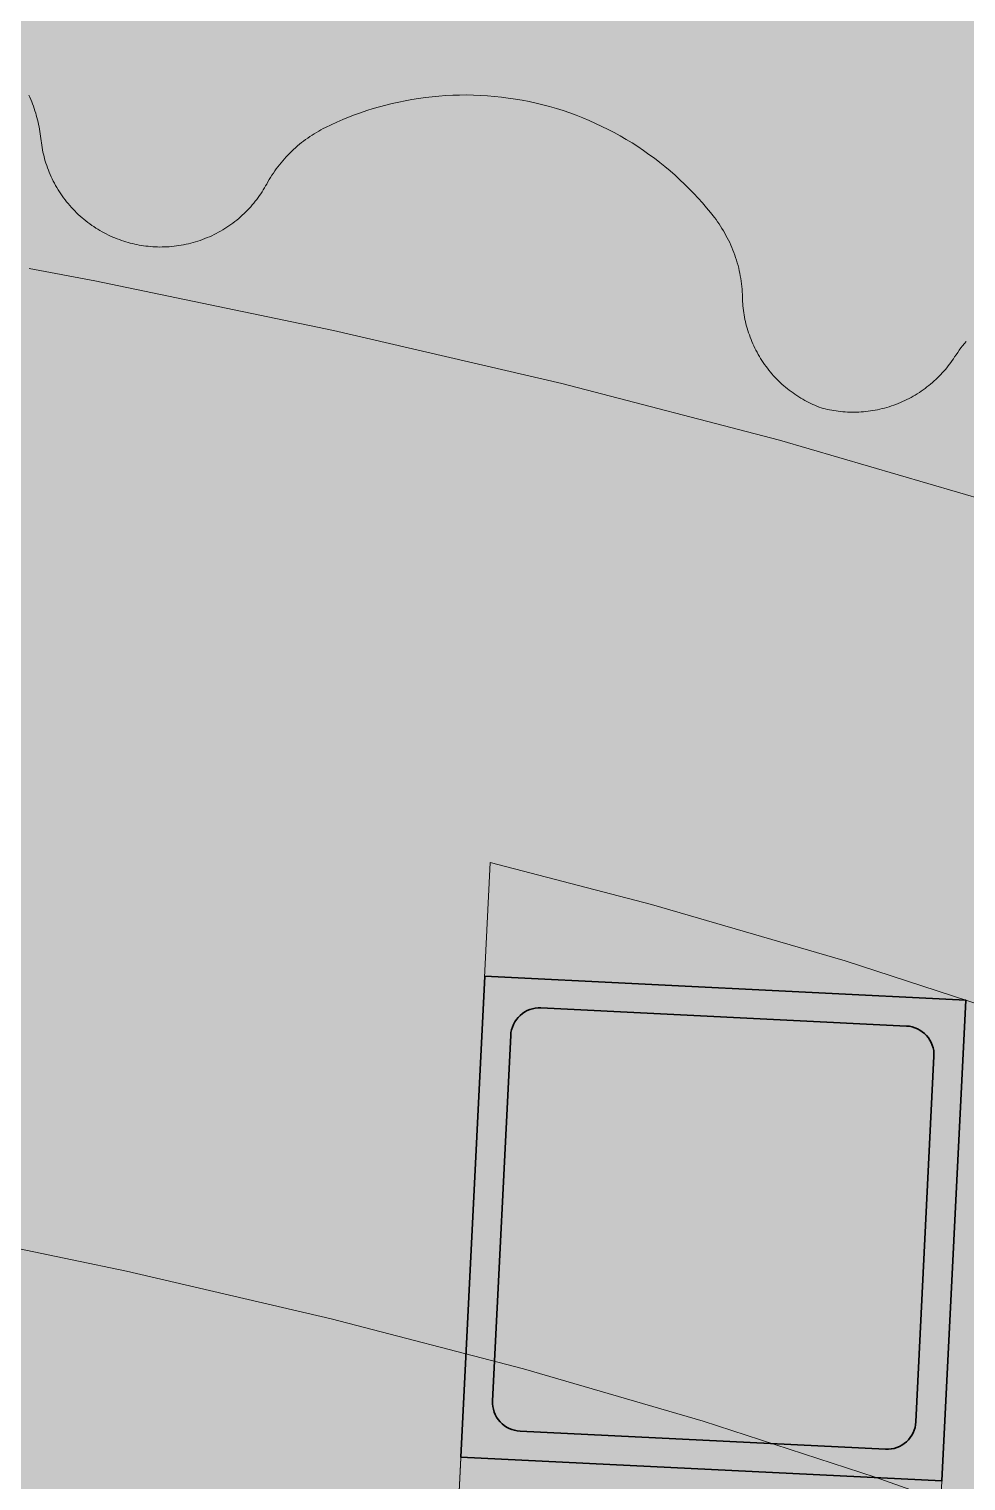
# Model space of a CAD drawing. Header units: millimetres. Extents: x 833941507 to 1669051331, y 817666127 to 1636299673.
# Drawn here: x 834574383.9 to 834574481.2, y 817985079 to 817985229.8 of the extents above; entities that cross this region are included whole.
import ezdxf

# ---------------------------------------------------------------- set-up
doc = ezdxf.new("R2010")
doc.units = ezdxf.units.MM
doc.header["$LTSCALE"] = 3
for name, color, linetype, lineweight in [('Hatch (CARR)', 252, 'Continuous', 35), ('Hatch (LTC&CB)', 252, 'Continuous', 35), ('UAJ-22INWA', 6, 'Continuous', 35), ('UAJ-22INWA-a', 1, 'Continuous', 13), ('UAJ-22INWA-h', 251, 'Continuous', 9), ('UAJ-23FLOR-h', 251, 'Continuous', 9), ('UAJ-42INFI', 1, 'Continuous', 18), ('UAJ-42INFI-h', 251, 'Continuous', 9)]:
    doc.layers.add(name, color=color, linetype=linetype, lineweight=lineweight)
doc.layers.add('UAJ-00XREF', color=7, linetype='Continuous')

# ---------------------------------------------------------------- blocks, each defined once
blk = doc.blocks.new('GBP-LTC-LB01')
at = {"layer": 'UAJ-23FLOR-h'}
h = blk.add_hatch(dxfattribs=at)
h.set_pattern_fill('EARTH,_O', color=256, scale=180, angle=45)
h.set_pattern_definition([(48.9989, (834576001.8, 818046085.3), (-112.727, 1612.5107), [1143, -1143]), (48.9989, (834575678.3, 818046366.6), (-112.727, 1612.5107), [1143, -1143]), (48.9989, (834575354.8, 818046647.8), (-112.727, 1612.5107), [1143, -1143]), (138.9989, (834575340.7, 818046849.3), (-1612.5107, -112.727), [1143, -1143]), (138.9989, (834575621.9, 818047172.8), (-1612.5107, -112.727), [1143, -1143]), (138.9989, (834575903.1, 818047496.3), (-1612.5107, -112.727), [1143, -1143])])
h.paths.add_polyline_path([(834572173.05, 818200349.17), (834310583.74, 818182062.08), (834331502.24, 817882831.69), (834364939.69, 817885169.23), (834473095.7, 818011283.6), (834480533.7, 818020120.4), (834485095.05, 818025709.55), (834491375.7, 818033619), (834497063.4, 818041013), (834493145.8, 818043678.7), (834512788.5, 818074029.25), (834518712.45, 818083675.25), (834526231.3, 818096325.1), (834534646.05, 818111073.05), (834545956, 818131981.3), (834557204.6, 818154198.8), (834564040, 818168496.8), (834570941.16, 818183576.43), (834578367.8, 818200696.3)])
h.paths.add_polyline_path([(834382131.31, 817956469.98), (834418268.73, 817958996.07), (834422062.41, 817963855.9), (834428403.04, 817964299.38), (834467239.2, 818010695.58), (834466445.21, 818021738.79), (834476097.72, 818035709.03), (834485267.1, 818048983.2), (834487014.89, 818051460.43), (834497268.33, 818067303.42), (834492893.38, 818129890.09), (834448056.59, 818126755.66), (834416896.58, 818105052.11), (834382061.37, 818080788.99), (834386167.45, 818022059.16), (834377588.38, 818021459.47)], flags=16)
edge = h.paths.add_edge_path(flags=16)
edge.add_line((834540292.29, 818142076.07), (834533466.32, 818141614.13))
edge.add_line((834533466.32, 818141614.13), (834523258.01, 818143862.71))
edge.add_line((834523258.01, 818143862.71), (834525896.87, 818155838.93))
edge.add_arc((834558382.43, 818267025.45), 115835.02, 237.2183981, 253.7131266, ccw=False)
edge.add_line((834495664.92, 818169638.25), (834498267.59, 818132356.98))
edge.add_line((834498267.59, 818132356.98), (834496346.42, 818130135.01))
edge.add_line((834496346.42, 818130135.01), (834492879.88, 818129892.67))
edge.add_line((834492879.88, 818129892.67), (834494229.58, 818110587.62))
edge.add_line((834494229.58, 818110587.62), (834496326.13, 818110708.38))
edge.add_line((834496326.13, 818110708.38), (834498420.21, 818080753.55))
edge.add_line((834498420.21, 818080753.55), (834498046.12, 818080727.4))
edge.add_line((834498046.12, 818080727.4), (834498254.52, 818077746.38))
edge.add_line((834498254.52, 818077746.38), (834503061.09, 818078082.4))
edge.add_line((834503061.09, 818078082.4), (834504979.52, 818081212.1))
edge.add_line((834504979.52, 818081212.1), (834509429.02, 818088470.93))
edge.add_line((834509429.02, 818088470.93), (834515217.16, 818097913.59))
edge.add_line((834515217.16, 818097913.59), (834526067.43, 818116415.54))
edge.add_line((834526067.43, 818116415.54), (834532489.2, 818127888.68))
edge.add_line((834532489.2, 818127888.68), (834534830.9, 818132146.3))
edge.add_line((834534830.9, 818132146.3), (834540292.29, 818142076.07))
h = blk.add_hatch(dxfattribs=at)
h.set_pattern_fill('EARTH,_O', color=256, scale=180, angle=45)
h.set_pattern_definition([(45.0000001, (-1082349.7, 54794.9), (-3e-06, 1616.4461018), [1143, -1143]), (45.0000001, (-1082652.8, 55098), (-3e-06, 1616.4461018), [1143, -1143]), (45.0000001, (-1082955.9, 55401.1), (-3e-06, 1616.4461018), [1143, -1143]), (135.0000001, (-1082955.9, 55603.1), (-1616.4461018, -3e-06), [1143, -1143]), (135.0000001, (-1082652.8, 55906.2), (-1616.4461018, -3e-06), [1143, -1143]), (135.0000001, (-1082349.7, 56209.3), (-1616.4461018, -3e-06), [1143, -1143])])
h.paths.add_polyline_path([(834669469.25, 818015499.17), (834651080.82, 818014213.79), (834651091.33, 818014066.03), (834669479.76, 818015351.52)], flags=16)
edge = h.paths.add_edge_path()
edge.add_arc((834611763.61, 818123015.07), 22001.28, 94.000719, 118.688683)
edge.add_line((834601201.89, 818142315.5), (834593918.34, 818141228.38))
edge.add_arc((834611768.4, 818123014.03), 25502.69, 93.997159, 134.421275, ccw=False)
edge.add_line((834609990.68, 818148454.69), (834618164.36, 818149025.84))
edge.add_line((834618164.36, 818149025.84), (834618408.29, 818145534.91))
edge.add_line((834618408.29, 818145534.91), (834616365.41, 818145392.16))
edge.add_line((834616365.41, 818145392.16), (834616609.39, 818141900.69))
edge.add_line((834616609.39, 818141900.69), (834611621.55, 818141552.15))
edge.add_line((834611621.55, 818141552.15), (834611377.61, 818145043.07))
edge.add_line((834611377.61, 818145043.07), (834610228.61, 818144962.74))
h.paths.add_polyline_path([(834673232.94, 818197365.88), (834607546.49, 818192773.89), (834599172.5, 818174435.3), (834588349.1, 818152374.5), (834578621.55, 818133890.65), (834568418.3, 818115665.3), (834556456.7, 818095618.3), (834546606.4, 818080041.6), (834532219.3, 818058623.75), (834523692.15, 818046595.75), (834515683.5, 818035708.5), (834508244.2, 818025929.9), (834500656.3, 818016266.1), (834489786.8, 818002934.1), (834483448.3, 817995421.3), (834478637.6, 817989841.7), (834458453.75, 817967379.3), (834441506.5, 817949096.36), (834383075.75, 817886437.08), (834482026.69, 817893354.51), (834551919.04, 817920008.6), (834634905.13, 817930637.13), (834634023, 817939309.35), (834633770.07, 817941795.89), (834633577.69, 817943687.02), (834508697.04, 817930983.61), (834507053.46, 817930191.44), (834506409.46, 817939426.96), (834507656.94, 817945566.73), (834503417.08, 818006767.03), (834503064.37, 818011762.67), (834514052.91, 818025791.94), (834520784.65, 818034889.35), (834526318.86, 818042436.94), (834532381.69, 818050705.63), (834536345.72, 818056472.68), (834542258.41, 818065225.62), (834550405.86, 818077286.91), (834561579, 818095001.96), (834574522.66, 818117080.03), (834587768.88, 818140310.21), (834609774.13, 818143594.98), (834610001.97, 818140335.89), (834634252.54, 818142031.47), (834636806.9, 818105492.47), (834642791.48, 818105913.75), (834646278.56, 818056032.58), (834640293.17, 818055614.16), (834643382.34, 818011424.91), (834641138.41, 818011267.96), (834645775.78, 817944927.87), (834639048.36, 817944243.52), (834640362.12, 817931328.11), (834651070.39, 817932706.91), (834650587.67, 817936476.13), (834685105.74, 817940896.86), (834685588.46, 817937127.64), (834691373.79, 817937868.57)])
blk = doc.blocks.new('*U1272')
at = {"layer": 'UAJ-22INWA-h'}
h = blk.add_hatch(color=256, dxfattribs=at)
h.dxf.hatch_style = 1
h.paths.add_polyline_path([(0, -10), (50, -10), (50, 40), (0, 40)])
edge = h.paths.add_edge_path(flags=16)
edge.add_line((6, -7), (44, -7))
edge.add_arc((44, -4), 3, 270, 360)
edge.add_line((47, -4), (47, 34))
edge.add_arc((44, 34), 3, 360, 450)
edge.add_line((44, 37), (6, 37))
edge.add_arc((6, 34), 3, 90, 180)
edge.add_line((3, 34), (3, -4))
edge.add_arc((6, -4), 3, 180, 270)
at = {"layer": 'UAJ-22INWA'}
blk.add_lwpolyline([(0, -10), (50, -10), (50, 40), (0, 40)], close=True, dxfattribs=at)
blk.add_lwpolyline([(6, -7), (44, -7, 0.414214), (47, -4), (47, 34, 0.414214), (44, 37), (6, 37, 0.414214), (3, 34), (3, -4, 0.414214)], format="xyb", close=True, dxfattribs=at)
blk = doc.blocks.new('inf_010')
at = {"layer": 'UAJ-42INFI'}
for p, q in [((889586731.78, 757792632.21, 0), (889586731.69, 757792632.44, 0)), ((889586731.86, 757792631.98, 0), (889586731.78, 757792632.21, 0)), ((889586731.94, 757792631.74, 0), (889586731.86, 757792631.98, 0)), ((889586732.02, 757792631.5, 0), (889586731.94, 757792631.74, 0)), ((889586732.09, 757792631.26, 0), (889586732.02, 757792631.5, 0)), ((889586732.15, 757792631.02, 0), (889586732.09, 757792631.26, 0)), ((889586732.21, 757792630.78, 0), (889586732.15, 757792631.02, 0)), ((889586732.27, 757792630.54, 0), (889586732.21, 757792630.78, 0)), ((889586732.32, 757792630.3, 0), (889586732.27, 757792630.54, 0)), ((889586732.37, 757792630.06, 0), (889586732.32, 757792630.3, 0)), ((889586732.42, 757792629.81, 0), (889586732.37, 757792630.06, 0)), ((889586732.46, 757792629.57, 0), (889586732.42, 757792629.81, 0)), ((889586732.49, 757792629.33, 0), (889586732.46, 757792629.57, 0)), ((889586732.52, 757792629.08, 0), (889586732.49, 757792629.33, 0)), ((889586770.64, 757792629.14, 0), (889586769.95, 757792629.05, 0)), ((889586771.34, 757792629.22, 0), (889586770.64, 757792629.14, 0)), ((889586772.04, 757792629.28, 0), (889586771.34, 757792629.22, 0)), ((889586772.74, 757792629.33, 0), (889586772.04, 757792629.28, 0)), ((889586773.45, 757792629.36, 0), (889586772.74, 757792629.33, 0)), ((889586774.16, 757792629.38, 0), (889586773.45, 757792629.36, 0)), ((889586774.88, 757792629.38, 0), (889586774.16, 757792629.38, 0)), ((889586775.59, 757792629.36, 0), (889586774.88, 757792629.38, 0)), ((889586776.31, 757792629.33, 0), (889586775.59, 757792629.36, 0)), ((889586777.03, 757792629.29, 0), (889586776.31, 757792629.33, 0)), ((889586777.75, 757792629.22, 0), (889586777.03, 757792629.29, 0)), ((889586778.47, 757792629.15, 0), (889586777.75, 757792629.22, 0)), ((889586779.19, 757792629.05, 0), (889586778.47, 757792629.15, 0)), ((889586732.55, 757792628.84, 0), (889586732.52, 757792629.08, 0)), ((889586732.57, 757792628.59, 0), (889586732.55, 757792628.84, 0)), ((889586732.59, 757792628.35, 0), (889586732.57, 757792628.59, 0)), ((889586732.61, 757792627.86, 0), (889586732.59, 757792628.35, 0)), ((889586732.62, 757792627.63, 0), (889586732.61, 757792627.86, 0)), ((889586732.64, 757792627.4, 0), (889586732.62, 757792627.63, 0)), ((889586764.02, 757792627.63, 0), (889586763.39, 757792627.41, 0)), ((889586764.65, 757792627.84, 0), (889586764.02, 757792627.63, 0)), ((889586765.28, 757792628.03, 0), (889586764.65, 757792627.84, 0)), ((889586765.93, 757792628.22, 0), (889586765.28, 757792628.03, 0)), ((889586766.58, 757792628.39, 0), (889586765.93, 757792628.22, 0)), ((889586767.24, 757792628.55, 0), (889586766.58, 757792628.39, 0)), ((889586767.91, 757792628.69, 0), (889586767.24, 757792628.55, 0)), ((889586768.58, 757792628.83, 0), (889586767.91, 757792628.69, 0)), ((889586769.26, 757792628.95, 0), (889586768.58, 757792628.83, 0)), ((889586769.95, 757792629.05, 0), (889586769.26, 757792628.95, 0)), ((889586779.9, 757792628.94, 0), (889586779.19, 757792629.05, 0)), ((889586780.62, 757792628.82, 0), (889586779.9, 757792628.94, 0)), ((889586781.33, 757792628.67, 0), (889586780.62, 757792628.82, 0)), ((889586782.05, 757792628.51, 0), (889586781.33, 757792628.67, 0)), ((889586782.75, 757792628.34, 0), (889586782.05, 757792628.51, 0)), ((889586783.46, 757792628.15, 0), (889586782.75, 757792628.34, 0)), ((889586784.16, 757792627.94, 0), (889586783.46, 757792628.15, 0)), ((889586784.85, 757792627.72, 0), (889586784.16, 757792627.94, 0)), ((889586785.54, 757792627.49, 0), (889586784.85, 757792627.72, 0)), ((889586732.66, 757792627.16, 0), (889586732.64, 757792627.4, 0)), ((889586732.68, 757792626.92, 0), (889586732.66, 757792627.16, 0)), ((889586732.71, 757792626.69, 0), (889586732.68, 757792626.92, 0)), ((889586732.74, 757792626.45, 0), (889586732.71, 757792626.69, 0)), ((889586732.77, 757792626.21, 0), (889586732.74, 757792626.45, 0)), ((889586732.82, 757792625.97, 0), (889586732.77, 757792626.21, 0)), ((889586760.5, 757792626.12, 0), (889586760.27, 757792625.98, 0)), ((889586760.74, 757792626.25, 0), (889586760.5, 757792626.12, 0)), ((889586760.97, 757792626.38, 0), (889586760.74, 757792626.25, 0)), ((889586761.21, 757792626.5, 0), (889586760.97, 757792626.38, 0)), ((889586761.45, 757792626.62, 0), (889586761.21, 757792626.5, 0)), ((889586761.69, 757792626.73, 0), (889586761.45, 757792626.62, 0)), ((889586761.93, 757792626.84, 0), (889586761.69, 757792626.73, 0)), ((889586762.18, 757792626.94, 0), (889586761.93, 757792626.84, 0)), ((889586762.78, 757792627.18, 0), (889586762.18, 757792626.94, 0)), ((889586763.39, 757792627.41, 0), (889586762.78, 757792627.18, 0)), ((889586786.23, 757792627.23, 0), (889586785.54, 757792627.49, 0)), ((889586786.91, 757792626.97, 0), (889586786.23, 757792627.23, 0)), ((889586787.58, 757792626.68, 0), (889586786.91, 757792626.97, 0)), ((889586788.24, 757792626.39, 0), (889586787.58, 757792626.68, 0)), ((889586788.9, 757792626.08, 0), (889586788.24, 757792626.39, 0)), ((889586732.86, 757792625.73, 0), (889586732.82, 757792625.97, 0)), ((889586732.91, 757792625.5, 0), (889586732.86, 757792625.73, 0)), ((889586732.97, 757792625.26, 0), (889586732.91, 757792625.5, 0)), ((889586733.03, 757792625.02, 0), (889586732.97, 757792625.26, 0)), ((889586733.1, 757792624.78, 0), (889586733.03, 757792625.02, 0)), ((889586733.17, 757792624.54, 0), (889586733.1, 757792624.78, 0)), ((889586758.51, 757792624.73, 0), (889586758.3, 757792624.55, 0)), ((889586758.72, 757792624.9, 0), (889586758.51, 757792624.73, 0)), ((889586758.93, 757792625.07, 0), (889586758.72, 757792624.9, 0)), ((889586759.15, 757792625.23, 0), (889586758.93, 757792625.07, 0)), ((889586759.37, 757792625.39, 0), (889586759.15, 757792625.23, 0)), ((889586759.59, 757792625.55, 0), (889586759.37, 757792625.39, 0)), ((889586759.81, 757792625.7, 0), (889586759.59, 757792625.55, 0)), ((889586760.04, 757792625.84, 0), (889586759.81, 757792625.7, 0)), ((889586760.27, 757792625.98, 0), (889586760.04, 757792625.84, 0)), ((889586789.55, 757792625.75, 0), (889586788.9, 757792626.08, 0)), ((889586790.19, 757792625.41, 0), (889586789.55, 757792625.75, 0)), ((889586790.82, 757792625.06, 0), (889586790.19, 757792625.41, 0)), ((889586791.44, 757792624.7, 0), (889586790.82, 757792625.06, 0)), ((889586792.05, 757792624.32, 0), (889586791.44, 757792624.7, 0)), ((889586733.24, 757792624.3, 0), (889586733.17, 757792624.54, 0)), ((889586733.33, 757792624.07, 0), (889586733.24, 757792624.3, 0)), ((889586733.41, 757792623.83, 0), (889586733.33, 757792624.07, 0)), ((889586733.5, 757792623.6, 0), (889586733.41, 757792623.83, 0)), ((889586733.6, 757792623.36, 0), (889586733.5, 757792623.6, 0)), ((889586733.7, 757792623.13, 0), (889586733.6, 757792623.36, 0)), ((889586733.81, 757792622.9, 0), (889586733.7, 757792623.13, 0)), ((889586756.96, 757792623.22, 0), (889586756.79, 757792623.02, 0)), ((889586757.14, 757792623.42, 0), (889586756.96, 757792623.22, 0)), ((889586757.33, 757792623.62, 0), (889586757.14, 757792623.42, 0)), ((889586757.51, 757792623.81, 0), (889586757.33, 757792623.62, 0)), ((889586757.7, 757792624, 0), (889586757.51, 757792623.81, 0)), ((889586757.9, 757792624.19, 0), (889586757.7, 757792624, 0)), ((889586758.1, 757792624.37, 0), (889586757.9, 757792624.19, 0)), ((889586758.3, 757792624.55, 0), (889586758.1, 757792624.37, 0)), ((889586792.65, 757792623.93, 0), (889586792.05, 757792624.32, 0)), ((889586793.24, 757792623.53, 0), (889586792.65, 757792623.93, 0)), ((889586793.82, 757792623.12, 0), (889586793.24, 757792623.53, 0)), ((889586794.39, 757792622.7, 0), (889586793.82, 757792623.12, 0)), ((889586733.92, 757792622.67, 0), (889586733.81, 757792622.9, 0)), ((889586734.03, 757792622.44, 0), (889586733.92, 757792622.67, 0)), ((889586734.15, 757792622.22, 0), (889586734.03, 757792622.44, 0)), ((889586734.28, 757792622, 0), (889586734.15, 757792622.22, 0)), ((889586734.41, 757792621.78, 0), (889586734.28, 757792622, 0)), ((889586734.54, 757792621.56, 0), (889586734.41, 757792621.78, 0)), ((889586755.82, 757792621.73, 0), (889586755.68, 757792621.51, 0)), ((889586755.97, 757792621.95, 0), (889586755.82, 757792621.73, 0)), ((889586756.13, 757792622.17, 0), (889586755.97, 757792621.95, 0)), ((889586756.28, 757792622.39, 0), (889586756.13, 757792622.17, 0)), ((889586756.45, 757792622.6, 0), (889586756.28, 757792622.39, 0)), ((889586756.61, 757792622.81, 0), (889586756.45, 757792622.6, 0)), ((889586756.79, 757792623.02, 0), (889586756.61, 757792622.81, 0)), ((889586794.95, 757792622.26, 0), (889586794.39, 757792622.7, 0)), ((889586795.49, 757792621.82, 0), (889586794.95, 757792622.26, 0)), ((889586796.03, 757792621.37, 0), (889586795.49, 757792621.82, 0)), ((889586734.68, 757792621.34, 0), (889586734.54, 757792621.56, 0)), ((889586734.83, 757792621.13, 0), (889586734.68, 757792621.34, 0)), ((889586734.98, 757792620.92, 0), (889586734.83, 757792621.13, 0)), ((889586735.13, 757792620.71, 0), (889586734.98, 757792620.92, 0)), ((889586735.29, 757792620.51, 0), (889586735.13, 757792620.71, 0)), ((889586735.45, 757792620.31, 0), (889586735.29, 757792620.51, 0)), ((889586735.61, 757792620.11, 0), (889586735.45, 757792620.31, 0)), ((889586735.78, 757792619.92, 0), (889586735.61, 757792620.11, 0)), ((889586754.7, 757792620.18, 0), (889586754.54, 757792619.99, 0)), ((889586754.85, 757792620.36, 0), (889586754.7, 757792620.18, 0)), ((889586755, 757792620.55, 0), (889586754.85, 757792620.36, 0)), ((889586755.14, 757792620.74, 0), (889586755, 757792620.55, 0)), ((889586755.28, 757792620.93, 0), (889586755.14, 757792620.74, 0)), ((889586755.42, 757792621.12, 0), (889586755.28, 757792620.93, 0)), ((889586755.55, 757792621.32, 0), (889586755.42, 757792621.12, 0)), ((889586755.68, 757792621.51, 0), (889586755.55, 757792621.32, 0)), ((889586796.55, 757792620.9, 0), (889586796.03, 757792621.37, 0)), ((889586797.06, 757792620.43, 0), (889586796.55, 757792620.9, 0)), ((889586797.55, 757792619.95, 0), (889586797.06, 757792620.43, 0)), ((889586735.95, 757792619.73, 0), (889586735.78, 757792619.92, 0)), ((889586736.13, 757792619.54, 0), (889586735.95, 757792619.73, 0)), ((889586736.31, 757792619.36, 0), (889586736.13, 757792619.54, 0)), ((889586736.5, 757792619.18, 0), (889586736.31, 757792619.36, 0)), ((889586736.68, 757792619, 0), (889586736.5, 757792619.18, 0)), ((889586736.87, 757792618.83, 0), (889586736.68, 757792619, 0)), ((889586737.07, 757792618.67, 0), (889586736.87, 757792618.83, 0)), ((889586737.26, 757792618.5, 0), (889586737.07, 757792618.67, 0)), ((889586753.13, 757792618.62, 0), (889586752.93, 757792618.46, 0)), ((889586753.32, 757792618.78, 0), (889586753.13, 757792618.62, 0)), ((889586753.5, 757792618.94, 0), (889586753.32, 757792618.78, 0)), ((889586753.69, 757792619.11, 0), (889586753.5, 757792618.94, 0)), ((889586753.87, 757792619.28, 0), (889586753.69, 757792619.11, 0)), ((889586754.04, 757792619.46, 0), (889586753.87, 757792619.28, 0)), ((889586754.21, 757792619.63, 0), (889586754.04, 757792619.46, 0)), ((889586754.38, 757792619.81, 0), (889586754.21, 757792619.63, 0)), ((889586754.54, 757792619.99, 0), (889586754.38, 757792619.81, 0)), ((889586798.04, 757792619.46, 0), (889586797.55, 757792619.95, 0)), ((889586798.51, 757792618.97, 0), (889586798.04, 757792619.46, 0)), ((889586798.97, 757792618.47, 0), (889586798.51, 757792618.97, 0)), ((889586737.46, 757792618.35, 0), (889586737.26, 757792618.5, 0)), ((889586737.66, 757792618.19, 0), (889586737.46, 757792618.35, 0)), ((889586737.87, 757792618.05, 0), (889586737.66, 757792618.19, 0)), ((889586738.07, 757792617.9, 0), (889586737.87, 757792618.05, 0)), ((889586738.28, 757792617.76, 0), (889586738.07, 757792617.9, 0)), ((889586738.49, 757792617.63, 0), (889586738.28, 757792617.76, 0)), ((889586738.71, 757792617.5, 0), (889586738.49, 757792617.63, 0)), ((889586738.92, 757792617.37, 0), (889586738.71, 757792617.5, 0)), ((889586739.14, 757792617.25, 0), (889586738.92, 757792617.37, 0)), ((889586739.36, 757792617.14, 0), (889586739.14, 757792617.25, 0)), ((889586739.57, 757792617.03, 0), (889586739.36, 757792617.14, 0)), ((889586750.79, 757792617.08, 0), (889586750.56, 757792616.97, 0)), ((889586751.02, 757792617.2, 0), (889586750.79, 757792617.08, 0)), ((889586751.25, 757792617.33, 0), (889586751.02, 757792617.2, 0)), ((889586751.47, 757792617.45, 0), (889586751.25, 757792617.33, 0)), ((889586751.69, 757792617.58, 0), (889586751.47, 757792617.45, 0)), ((889586751.9, 757792617.72, 0), (889586751.69, 757792617.58, 0)), ((889586752.12, 757792617.86, 0), (889586751.9, 757792617.72, 0)), ((889586752.32, 757792618, 0), (889586752.12, 757792617.86, 0)), ((889586752.53, 757792618.15, 0), (889586752.32, 757792618, 0)), ((889586752.73, 757792618.3, 0), (889586752.53, 757792618.15, 0)), ((889586752.93, 757792618.46, 0), (889586752.73, 757792618.3, 0)), ((889586799.41, 757792617.96, 0), (889586798.97, 757792618.47, 0)), ((889586799.84, 757792617.45, 0), (889586799.41, 757792617.96, 0)), ((889586800.26, 757792616.93, 0), (889586799.84, 757792617.45, 0)), ((889586739.79, 757792616.92, 0), (889586739.57, 757792617.03, 0)), ((889586740.02, 757792616.82, 0), (889586739.79, 757792616.92, 0)), ((889586740.24, 757792616.72, 0), (889586740.02, 757792616.82, 0)), ((889586740.46, 757792616.63, 0), (889586740.24, 757792616.72, 0)), ((889586740.68, 757792616.54, 0), (889586740.46, 757792616.63, 0)), ((889586740.91, 757792616.46, 0), (889586740.68, 757792616.54, 0)), ((889586741.13, 757792616.38, 0), (889586740.91, 757792616.46, 0)), ((889586741.36, 757792616.31, 0), (889586741.13, 757792616.38, 0)), ((889586741.58, 757792616.24, 0), (889586741.36, 757792616.31, 0)), ((889586741.8, 757792616.18, 0), (889586741.58, 757792616.24, 0)), ((889586742.03, 757792616.12, 0), (889586741.8, 757792616.18, 0)), ((889586742.26, 757792616.06, 0), (889586742.03, 757792616.12, 0)), ((889586742.49, 757792616.01, 0), (889586742.26, 757792616.06, 0)), ((889586742.72, 757792615.96, 0), (889586742.49, 757792616.01, 0)), ((889586742.95, 757792615.92, 0), (889586742.72, 757792615.96, 0)), ((889586743.19, 757792615.88, 0), (889586742.95, 757792615.92, 0)), ((889586743.43, 757792615.84, 0), (889586743.19, 757792615.88, 0)), ((889586743.67, 757792615.81, 0), (889586743.43, 757792615.84, 0)), ((889586743.91, 757792615.79, 0), (889586743.67, 757792615.81, 0)), ((889586744.15, 757792615.76, 0), (889586743.91, 757792615.79, 0)), ((889586744.4, 757792615.75, 0), (889586744.15, 757792615.76, 0)), ((889586744.64, 757792615.74, 0), (889586744.4, 757792615.75, 0)), ((889586744.89, 757792615.73, 0), (889586744.64, 757792615.74, 0)), ((889586745.14, 757792615.73, 0), (889586744.89, 757792615.73, 0)), ((889586745.39, 757792615.73, 0), (889586745.14, 757792615.73, 0)), ((889586745.64, 757792615.74, 0), (889586745.39, 757792615.73, 0)), ((889586745.89, 757792615.75, 0), (889586745.64, 757792615.74, 0)), ((889586746.14, 757792615.77, 0), (889586745.89, 757792615.75, 0)), ((889586746.39, 757792615.79, 0), (889586746.14, 757792615.77, 0)), ((889586746.64, 757792615.82, 0), (889586746.39, 757792615.79, 0)), ((889586746.9, 757792615.85, 0), (889586746.64, 757792615.82, 0)), ((889586747.15, 757792615.89, 0), (889586746.9, 757792615.85, 0)), ((889586747.4, 757792615.94, 0), (889586747.15, 757792615.89, 0)), ((889586747.65, 757792615.98, 0), (889586747.4, 757792615.94, 0)), ((889586747.9, 757792616.04, 0), (889586747.65, 757792615.98, 0)), ((889586748.15, 757792616.1, 0), (889586747.9, 757792616.04, 0)), ((889586748.4, 757792616.16, 0), (889586748.15, 757792616.1, 0)), ((889586748.64, 757792616.23, 0), (889586748.4, 757792616.16, 0)), ((889586748.89, 757792616.31, 0), (889586748.64, 757792616.23, 0)), ((889586749.14, 757792616.39, 0), (889586748.89, 757792616.31, 0)), ((889586749.38, 757792616.47, 0), (889586749.14, 757792616.39, 0)), ((889586749.62, 757792616.56, 0), (889586749.38, 757792616.47, 0)), ((889586749.86, 757792616.66, 0), (889586749.62, 757792616.56, 0)), ((889586750.1, 757792616.76, 0), (889586749.86, 757792616.66, 0)), ((889586750.33, 757792616.86, 0), (889586750.1, 757792616.76, 0)), ((889586750.56, 757792616.97, 0), (889586750.33, 757792616.86, 0)), ((889586800.67, 757792616.4, 0), (889586800.26, 757792616.93, 0)), ((889586801.06, 757792615.87, 0), (889586800.67, 757792616.4, 0)), ((889586801.44, 757792615.34, 0), (889586801.06, 757792615.87, 0)), ((889586801.81, 757792614.8, 0), (889586801.44, 757792615.34, 0)), ((889586801.96, 757792614.57, 0), (889586801.81, 757792614.8, 0)), ((889586802.1, 757792614.34, 0), (889586801.96, 757792614.57, 0)), ((889586802.24, 757792614.1, 0), (889586802.1, 757792614.34, 0)), ((889586802.38, 757792613.86, 0), (889586802.24, 757792614.1, 0)), ((889586802.51, 757792613.62, 0), (889586802.38, 757792613.86, 0)), ((889586802.64, 757792613.37, 0), (889586802.51, 757792613.62, 0)), ((889586802.76, 757792613.12, 0), (889586802.64, 757792613.37, 0)), ((889586802.88, 757792612.87, 0), (889586802.76, 757792613.12, 0)), ((889586803, 757792612.61, 0), (889586802.88, 757792612.87, 0)), ((889586803.11, 757792612.35, 0), (889586803, 757792612.61, 0)), ((889586803.21, 757792612.09, 0), (889586803.11, 757792612.35, 0)), ((889586803.31, 757792611.83, 0), (889586803.21, 757792612.09, 0)), ((889586803.4, 757792611.57, 0), (889586803.31, 757792611.83, 0)), ((889586803.49, 757792611.3, 0), (889586803.4, 757792611.57, 0)), ((889586803.57, 757792611.03, 0), (889586803.49, 757792611.3, 0)), ((889586803.65, 757792610.76, 0), (889586803.57, 757792611.03, 0)), ((889586803.72, 757792610.49, 0), (889586803.65, 757792610.76, 0)), ((889586803.79, 757792610.22, 0), (889586803.72, 757792610.49, 0)), ((889586803.85, 757792609.94, 0), (889586803.79, 757792610.22, 0)), ((889586803.91, 757792609.67, 0), (889586803.85, 757792609.94, 0)), ((889586803.96, 757792609.39, 0), (889586803.91, 757792609.67, 0)), ((889586804, 757792609.11, 0), (889586803.96, 757792609.39, 0)), ((889586804.04, 757792608.84, 0), (889586804, 757792609.11, 0)), ((889586804.07, 757792608.56, 0), (889586804.04, 757792608.84, 0)), ((889586804.1, 757792608.28, 0), (889586804.07, 757792608.56, 0)), ((889586804.12, 757792608, 0), (889586804.1, 757792608.28, 0)), ((889586804.14, 757792607.73, 0), (889586804.12, 757792608, 0)), ((889586804.15, 757792607.45, 0), (889586804.14, 757792607.73, 0)), ((889586804.14, 757792606.35, 0), (889586804.15, 757792606.62, 0)), ((889586804.15, 757792607.17, 0), (889586804.15, 757792607.45, 0)), ((889586804.15, 757792606.9, 0), (889586804.15, 757792607.17, 0)), ((889586804.15, 757792606.62, 0), (889586804.15, 757792606.9, 0)), ((889586804.12, 757792605.89, 0), (889586804.13, 757792606.12, 0)), ((889586804.12, 757792605.66, 0), (889586804.12, 757792605.89, 0)), ((889586804.13, 757792605.43, 0), (889586804.12, 757792605.66, 0)), ((889586804.13, 757792606.12, 0), (889586804.14, 757792606.35, 0)), ((889586804.13, 757792605.2, 0), (889586804.13, 757792605.43, 0)), ((889586804.15, 757792604.97, 0), (889586804.13, 757792605.2, 0)), ((889586804.16, 757792604.73, 0), (889586804.15, 757792604.97, 0)), ((889586804.18, 757792604.5, 0), (889586804.16, 757792604.73, 0)), ((889586804.21, 757792604.27, 0), (889586804.18, 757792604.5, 0)), ((889586804.24, 757792604.03, 0), (889586804.21, 757792604.27, 0)), ((889586804.27, 757792603.8, 0), (889586804.24, 757792604.03, 0)), ((889586804.31, 757792603.56, 0), (889586804.27, 757792603.8, 0)), ((889586804.35, 757792603.32, 0), (889586804.31, 757792603.56, 0)), ((889586804.4, 757792603.09, 0), (889586804.35, 757792603.32, 0)), ((889586804.46, 757792602.85, 0), (889586804.4, 757792603.09, 0)), ((889586804.51, 757792602.62, 0), (889586804.46, 757792602.85, 0)), ((889586804.58, 757792602.38, 0), (889586804.51, 757792602.62, 0)), ((889586804.64, 757792602.15, 0), (889586804.58, 757792602.38, 0)), ((889586804.72, 757792601.91, 0), (889586804.64, 757792602.15, 0)), ((889586804.79, 757792601.68, 0), (889586804.72, 757792601.91, 0)), ((889586804.87, 757792601.45, 0), (889586804.79, 757792601.68, 0)), ((889586804.96, 757792601.22, 0), (889586804.87, 757792601.45, 0)), ((889586805.05, 757792600.99, 0), (889586804.96, 757792601.22, 0)), ((889586805.15, 757792600.76, 0), (889586805.05, 757792600.99, 0)), ((889586805.25, 757792600.54, 0), (889586805.15, 757792600.76, 0)), ((889586805.35, 757792600.31, 0), (889586805.25, 757792600.54, 0)), ((889586805.46, 757792600.09, 0), (889586805.35, 757792600.31, 0)), ((889586805.58, 757792599.87, 0), (889586805.46, 757792600.09, 0)), ((889586805.69, 757792599.65, 0), (889586805.58, 757792599.87, 0)), ((889586805.82, 757792599.43, 0), (889586805.69, 757792599.65, 0)), ((889586805.94, 757792599.22, 0), (889586805.82, 757792599.43, 0)), ((889586806.08, 757792599.01, 0), (889586805.94, 757792599.22, 0)), ((889586806.21, 757792598.8, 0), (889586806.08, 757792599.01, 0)), ((889586826.03, 757792599.07, 0), (889586825.85, 757792598.84, 0)), ((889586826.21, 757792599.29, 0), (889586826.03, 757792599.07, 0)), ((889586826.4, 757792599.51, 0), (889586826.21, 757792599.29, 0)), ((889586826.59, 757792599.72, 0), (889586826.4, 757792599.51, 0)), ((889586826.79, 757792599.93, 0), (889586826.59, 757792599.72, 0)), ((889586827, 757792600.14, 0), (889586826.79, 757792599.93, 0)), ((889586806.35, 757792598.59, 0), (889586806.21, 757792598.8, 0)), ((889586806.49, 757792598.39, 0), (889586806.35, 757792598.59, 0)), ((889586806.64, 757792598.19, 0), (889586806.49, 757792598.39, 0)), ((889586806.79, 757792597.99, 0), (889586806.64, 757792598.19, 0)), ((889586806.95, 757792597.8, 0), (889586806.79, 757792597.99, 0)), ((889586807.11, 757792597.61, 0), (889586806.95, 757792597.8, 0)), ((889586807.27, 757792597.42, 0), (889586807.11, 757792597.61, 0)), ((889586824.79, 757792597.56, 0), (889586824.63, 757792597.39, 0)), ((889586824.95, 757792597.73, 0), (889586824.79, 757792597.56, 0)), ((889586825.1, 757792597.91, 0), (889586824.95, 757792597.73, 0)), ((889586825.25, 757792598.08, 0), (889586825.1, 757792597.91, 0)), ((889586825.4, 757792598.26, 0), (889586825.25, 757792598.08, 0)), ((889586825.54, 757792598.44, 0), (889586825.4, 757792598.26, 0)), ((889586825.67, 757792598.62, 0), (889586825.54, 757792598.44, 0)), ((889586825.85, 757792598.84, 0), (889586825.67, 757792598.62, 0)), ((889586807.44, 757792597.24, 0), (889586807.27, 757792597.42, 0)), ((889586807.6, 757792597.06, 0), (889586807.44, 757792597.24, 0)), ((889586807.78, 757792596.88, 0), (889586807.6, 757792597.06, 0)), ((889586807.95, 757792596.71, 0), (889586807.78, 757792596.88, 0)), ((889586808.13, 757792596.54, 0), (889586807.95, 757792596.71, 0)), ((889586808.31, 757792596.38, 0), (889586808.13, 757792596.54, 0)), ((889586808.49, 757792596.22, 0), (889586808.31, 757792596.38, 0)), ((889586808.68, 757792596.06, 0), (889586808.49, 757792596.22, 0)), ((889586808.87, 757792595.91, 0), (889586808.68, 757792596.06, 0)), ((889586823, 757792595.99, 0), (889586822.81, 757792595.85, 0)), ((889586823.2, 757792596.13, 0), (889586823, 757792595.99, 0)), ((889586823.39, 757792596.28, 0), (889586823.2, 757792596.13, 0)), ((889586823.58, 757792596.43, 0), (889586823.39, 757792596.28, 0)), ((889586823.76, 757792596.58, 0), (889586823.58, 757792596.43, 0)), ((889586823.94, 757792596.74, 0), (889586823.76, 757792596.58, 0)), ((889586824.12, 757792596.9, 0), (889586823.94, 757792596.74, 0)), ((889586824.29, 757792597.06, 0), (889586824.12, 757792596.9, 0)), ((889586824.46, 757792597.22, 0), (889586824.29, 757792597.06, 0)), ((889586824.63, 757792597.39, 0), (889586824.46, 757792597.22, 0)), ((889586809.06, 757792595.76, 0), (889586808.87, 757792595.91, 0)), ((889586809.25, 757792595.62, 0), (889586809.06, 757792595.76, 0)), ((889586809.45, 757792595.48, 0), (889586809.25, 757792595.62, 0)), ((889586809.64, 757792595.34, 0), (889586809.45, 757792595.48, 0)), ((889586809.84, 757792595.21, 0), (889586809.64, 757792595.34, 0)), ((889586810.04, 757792595.08, 0), (889586809.84, 757792595.21, 0)), ((889586810.24, 757792594.96, 0), (889586810.04, 757792595.08, 0)), ((889586810.45, 757792594.84, 0), (889586810.24, 757792594.96, 0)), ((889586810.65, 757792594.73, 0), (889586810.45, 757792594.84, 0)), ((889586810.86, 757792594.62, 0), (889586810.65, 757792594.73, 0)), ((889586811.06, 757792594.51, 0), (889586810.86, 757792594.62, 0)), ((889586811.27, 757792594.41, 0), (889586811.06, 757792594.51, 0)), ((889586820.2, 757792594.46, 0), (889586819.97, 757792594.37, 0)), ((889586820.43, 757792594.55, 0), (889586820.2, 757792594.46, 0)), ((889586820.66, 757792594.65, 0), (889586820.43, 757792594.55, 0)), ((889586820.89, 757792594.75, 0), (889586820.66, 757792594.65, 0)), ((889586821.11, 757792594.85, 0), (889586820.89, 757792594.75, 0)), ((889586821.33, 757792594.96, 0), (889586821.11, 757792594.85, 0)), ((889586821.55, 757792595.08, 0), (889586821.33, 757792594.96, 0)), ((889586821.77, 757792595.2, 0), (889586821.55, 757792595.08, 0)), ((889586821.98, 757792595.32, 0), (889586821.77, 757792595.2, 0)), ((889586822.19, 757792595.44, 0), (889586821.98, 757792595.32, 0)), ((889586822.4, 757792595.57, 0), (889586822.19, 757792595.44, 0)), ((889586822.6, 757792595.71, 0), (889586822.4, 757792595.57, 0)), ((889586822.81, 757792595.85, 0), (889586822.6, 757792595.71, 0)), ((889586811.48, 757792594.32, 0), (889586811.26, 757792594.39, 0)), ((889586811.69, 757792594.24, 0), (889586811.48, 757792594.32, 0)), ((889586811.91, 757792594.17, 0), (889586811.69, 757792594.24, 0)), ((889586812.13, 757792594.11, 0), (889586811.91, 757792594.17, 0)), ((889586812.34, 757792594.04, 0), (889586812.13, 757792594.11, 0)), ((889586812.57, 757792593.99, 0), (889586812.34, 757792594.04, 0)), ((889586812.79, 757792593.93, 0), (889586812.57, 757792593.99, 0)), ((889586813.02, 757792593.88, 0), (889586812.79, 757792593.93, 0)), ((889586813.24, 757792593.83, 0), (889586813.02, 757792593.88, 0)), ((889586813.47, 757792593.79, 0), (889586813.24, 757792593.83, 0)), ((889586813.71, 757792593.75, 0), (889586813.47, 757792593.79, 0)), ((889586813.94, 757792593.72, 0), (889586813.71, 757792593.75, 0)), ((889586814.17, 757792593.69, 0), (889586813.94, 757792593.72, 0)), ((889586814.41, 757792593.66, 0), (889586814.17, 757792593.69, 0)), ((889586814.65, 757792593.64, 0), (889586814.41, 757792593.66, 0)), ((889586814.89, 757792593.62, 0), (889586814.65, 757792593.64, 0)), ((889586815.13, 757792593.61, 0), (889586814.89, 757792593.62, 0)), ((889586815.37, 757792593.6, 0), (889586815.13, 757792593.61, 0)), ((889586815.61, 757792593.6, 0), (889586815.37, 757792593.6, 0)), ((889586815.86, 757792593.6, 0), (889586815.61, 757792593.6, 0)), ((889586816.1, 757792593.61, 0), (889586815.86, 757792593.6, 0)), ((889586816.34, 757792593.62, 0), (889586816.1, 757792593.61, 0)), ((889586816.59, 757792593.64, 0), (889586816.34, 757792593.62, 0)), ((889586816.83, 757792593.66, 0), (889586816.59, 757792593.64, 0)), ((889586817.08, 757792593.68, 0), (889586816.83, 757792593.66, 0)), ((889586817.32, 757792593.71, 0), (889586817.08, 757792593.68, 0)), ((889586817.57, 757792593.75, 0), (889586817.32, 757792593.71, 0)), ((889586817.81, 757792593.79, 0), (889586817.57, 757792593.75, 0)), ((889586818.05, 757792593.83, 0), (889586817.81, 757792593.79, 0)), ((889586818.3, 757792593.88, 0), (889586818.05, 757792593.83, 0)), ((889586818.54, 757792593.94, 0), (889586818.3, 757792593.88, 0)), ((889586818.78, 757792594, 0), (889586818.54, 757792593.94, 0)), ((889586819.02, 757792594.06, 0), (889586818.78, 757792594, 0)), ((889586819.26, 757792594.13, 0), (889586819.02, 757792594.06, 0)), ((889586819.5, 757792594.21, 0), (889586819.26, 757792594.13, 0)), ((889586819.73, 757792594.29, 0), (889586819.5, 757792594.21, 0)), ((889586819.97, 757792594.37, 0), (889586819.73, 757792594.29, 0))]:
    blk.add_line(p, q, dxfattribs=at)
blk = doc.blocks.new('3A35X-MADL-P-LT-B01-0')
at = {"layer": 'UAJ-42INFI'}
blk.add_line((834574431.76, 817985143.15, -5.52), (834574424.79, 817985000.81, -0.02), dxfattribs=at)
for points in [[(834574551.25, 817985155.26), (834574542.24, 817985159.24), (834574533.01, 817985163.11), (834574523.56, 817985166.85), (834574513.87, 817985170.48), (834574503.95, 817985174), (834574483.38, 817985180.7), (834574461.82, 817985186.99), (834574439.21, 817985192.87), (834574415.52, 817985198.39), (834574390.72, 817985203.55), (834574383.9, 817985204.81)], [(834574553.42, 817985098.47), (834574546.03, 817985102.32), (834574538.41, 817985106.08), (834574530.56, 817985109.74), (834574522.48, 817985113.31), (834574514.15, 817985116.8), (834574505.58, 817985120.19), (834574496.75, 817985123.5), (834574487.85, 817985126.66), (834574468.64, 817985132.92), (834574448.52, 817985138.78), (834574431.76, 817985143.15)]]:
    blk.add_lwpolyline(points, dxfattribs=at)
at = {"layer": 'UAJ-42INFI-h'}
blk.add_lwpolyline([(834574547.78, 817985043.98), (834574542, 817985047.51), (834574536.03, 817985050.98), (834574529.84, 817985054.38), (834574523.42, 817985057.72), (834574516.77, 817985061), (834574509.87, 817985064.22), (834574502.72, 817985067.38), (834574495.3, 817985070.49), (834574487.6, 817985073.53), (834574479.62, 817985076.52), (834574471.75, 817985079.31), (834574453.89, 817985085.14), (834574435.22, 817985090.58), (834574415.27, 817985095.77), (834574394, 817985100.72), (834574371.4, 817985105.43)], dxfattribs=at)
for points, elevation in [([(834574429.11, 817985089.02), (834574421.23, 817984929.92)], -3.43), ([(834574478.67, 817985078.93), (834574471.16, 817984927.23)], -3.13)]:
    blk.add_lwpolyline(points, dxfattribs=dict(at, elevation=elevation))
at = {"rotation": 3.998908525164564}
blk.add_blockref('inf_010', (-0.01, 0.01), dxfattribs=at)
at = {"layer": 'UAJ-22INWA-a', "xscale": -1, "rotation": 177.1645710610091}
blk.add_blockref('*U1272', (834574430.71, 817985121.35, -3.13), dxfattribs=at)

msp = doc.modelspace()

# ---------------------------------------------------------------- hatches: boundary and pattern name
at = {"layer": 'Hatch (CARR)'}
h = msp.add_hatch(dxfattribs=at)
h.set_pattern_fill('ANSI36', color=256, scale=150, angle=90)
h.set_pattern_definition([(135, (-187022.3, -52565.44), (-926.08891249, 252.5697034), [1190.625, -238.125, 0, -238.125])])
edge = h.paths.add_edge_path()
edge.add_line((834611924.53, 818109421.98), (834607685.93, 818109069.03))
edge.add_line((834607685.93, 818109069.03), (834607665.21, 818107991.06))
edge.add_arc((834589039.26, 818108445.6), 18631.5, 309.865898, 358.602068, ccw=False)
edge.add_arc((834615999.11, 818076947.93), 22831.06, 131.128719, 153.798926)
edge.add_arc((834586528.44, 818091417.12), 10000.02, 275.074548, 333.967897, ccw=False)
edge.add_line((834587412.96, 818081456.29), (834588264.12, 818069423.81))
edge.add_arc((834582903.89, 818050145.04), 20010.07, 39.448108, 74.462065, ccw=False)
edge.add_arc((834615731.57, 818077154), 22500.4, 219.443807, 234.520216)
edge.add_arc((834588161.64, 818038473.41), 25000.01, 12.166064, 54.52036, ccw=False)
edge.add_arc((834582999.18, 818037622.78), 30226.87, 2.039971, 11.679977, ccw=False)
edge.add_line((834613206.9, 818038698.76), (834615631.26, 818004019.26))
edge.add_arc((834569688.78, 818001746.14), 45998.68, -6.715736, 2.832547, ccw=False)
edge.add_arc((834571414.07, 818001695.79), 44279.6, 274.627227, 353.087902, ccw=False)
edge.add_line((834574986.22, 817957560.51), (834554838.44, 817955511.33))
edge.add_line((834554838.44, 817955511.33), (834555086.07, 817951969.1))
edge.add_line((834555086.07, 817951969.1), (834553985.14, 817951373.93))
edge.add_line((834553985.14, 817951373.93), (834556566.9, 817951132.02))
edge.add_line((834556566.9, 817951132.02), (834554870.83, 817950512.53))
edge.add_line((834554870.83, 817950512.53), (834555242.26, 817945199.33))
edge.add_line((834555242.26, 817945199.33), (834580663.58, 817947785.24))
edge.add_arc((834575886.06, 817997961), 50402.7, 275.439056, 360)
edge.add_arc((834575886.06, 817997961), 50402.7, 0, 6.033545)
edge.add_line((834626009.56, 818003258.87), (834625320, 818013122.62))
edge.add_arc((834725073.73, 818020096.29), 99997.19, 179.2295533, 183.9989755, ccw=False)
edge.add_line((834625085.58, 818021440.9), (834625236.7, 818032677.88))
edge.add_arc((834627922.06, 818032658), 2685.43, 108.98118, 179.57597, ccw=False)
edge.add_arc((834628204.41, 818032510.48), 2924.98, 77.00889, 113.27543, ccw=False)
edge.add_line((834628861.95, 818035360.6), (834628476.34, 818040874.23))
edge.add_arc((834628077.5, 818035877.4), 5012.73, 85.43643, 98.7313)
edge.add_arc((834628036.86, 818036256.39), 4631.99, 98.94599, 115.25566)
edge.add_arc((834625847.25, 818040897.82), 499.99, 179.2291, 295.2567, ccw=False)
edge.add_line((834625347.3, 818040904.54), (834625429.52, 818047019.11))
edge.add_arc((834645427.71, 818046750.21), 20000, 165.345013, 179.22962, ccw=False)
edge.add_line((834626078.37, 818051810.17), (834626528.55, 818053531.69))
edge.add_arc((834626915.54, 818053430.49), 400, 10.6952, 165.3453, ccw=False)
edge.add_arc((834673015.67, 818062137.18), 46515.12, 190.695171, 201.393906)
edge.add_line((834629705.69, 818045169.49), (834632608.66, 818049408.19))
edge.add_arc((834657538.96, 818054466.69), 25438.32, 165.436059, 191.469924, ccw=False)
edge.add_arc((834645834.11, 818057254.43), 13410.81, 134.755157, 164.388681, ccw=False)
edge.add_arc((834654069.52, 818049100.07), 25000, 110.949167, 135, ccw=False)
edge.add_line((834645131.03, 818072447.52), (834644597.61, 818080086.57))
edge.add_arc((834649926.78, 818053872.79), 26750, 101.491438, 112.960099)
edge.add_arc((834639130.33, 818079447.94), 1011.22, 186.41269, 290.94883, ccw=False)
edge.add_arc((834615732.29, 818077144.81), 22500, 5.586125, 15.960514)
edge.add_arc((834638326.4, 818083606.72), 1000, 72.18054, 195.96056, ccw=False)
edge.add_arc((834652938.87, 818129065.91), 46750, 252.180437, 259.459176)
edge.add_line((834644386.61, 818083104.83), (834643939.74, 818089497.14))
edge.add_arc((834650687.74, 818128671.74), 39751.54, 240.552646, 260.226455, ccw=False)
edge.add_arc((834638496.4, 818107130.24), 14999.51, 192.881128, 240.651972, ccw=False)
edge.add_line((834623874.36, 818103786.42), (834622817.43, 818108620.33))
edge.add_arc((834642767.11, 818112268.77), 20280.55, 185.544236, 190.363831, ccw=False)
edge.add_line((834622581.43, 818110309.38), (834612780.93, 818109493.29))
edge.add_arc((834641861.42, 818113470.75), 29351.23, 187.788264, 192.644584)
edge.add_line((834613222.05, 818107045.69), (834612137.99, 818106966.76))
edge.add_arc((834678301.99, 818113956.17), 66532.15, 183.9077542, 186.0302271, ccw=False)
edge = h.paths.add_edge_path(flags=16)
edge.add_arc((834615731.29, 818077153.7), 12500, 0, 180)
edge.add_arc((834615731.29, 818077153.7), 12500, 180, 360)
edge = h.paths.add_edge_path(flags=16)
edge.add_line((834611868.95, 818104450.81), (834613972.75, 818104597.88))
edge.add_line((834613972.75, 818104597.88), (834614793.18, 818100839.53))
edge.add_arc((834613826.07, 818100578.15), 1001.8, -85.3038, 15.12379, ccw=False)
edge.add_arc((834619584.26, 818044960.88), 54912.99, 95.933068, 97.326955)
edge.add_arc((834612511.22, 818100425.75), 1002.71, 172.27337, 273.99855, ccw=False)
edge.add_arc((834561933.96, 818106999.55), 50000, 352.600915, 357.078102)
edge = h.paths.add_edge_path(flags=16)
edge.add_line((834620090.91, 818049922.98), (834618289.66, 818049797.05))
edge.add_arc((834580970.7, 818042316.77), 38061.25, 11.334275, 15.917952)
edge.add_arc((834591802.88, 818043743.07), 27300.13, 19.276237, 22.152589)
edge.add_arc((834617550.89, 818054225.79), 500, 94.5376, 202.1526, ccw=False)
edge.add_arc((834615731.29, 818077153.7), 22500, 274.53759, 280.052608)
edge.add_arc((834619745.99, 818054506.8), 500, -8.8617, 100.0526, ccw=False)
edge.add_arc((834638671.98, 818051564.06), 18653.4, 171.162659, 185.047268)
edge = h.paths.add_edge_path(flags=16)
edge.add_line((834620198.06, 818047424.37), (834618701.71, 818047319.76))
edge.add_line((834618701.71, 818047319.76), (834619053.65, 818042377.79))
edge.add_line((834619053.65, 818042377.79), (834619277.55, 818039251.24))
edge.add_line((834619277.55, 818039251.24), (834621789.24, 818004177.33))
edge.add_arc((834571670.9, 818002621.7), 50142.48, -82.809427, 1.77783, ccw=False)
edge.add_line((834577947.23, 817952873.58), (834554875.83, 817950440.96))
edge.add_line((834554875.83, 817950440.96), (834554896.6, 817950143.9))
edge.add_line((834554896.6, 817950143.9), (834580030.46, 817952804.26))
edge.add_arc((834573485.43, 818001019.32), 48657.26, 277.730459, 360)
edge.add_line((834622142.69, 818001019.32), (834619659.92, 818038109.18))
edge.add_arc((834783609.84, 818029932.1), 164153.72, 174.3889035, 177.1447146, ccw=False)
edge.add_arc((834619491.3, 818046225.82), 789.84, 342.04557, 367.17034)
edge.add_line((834620274.96, 818046324.4), (834620198.06, 818047424.37))
h = msp.add_hatch(dxfattribs=at)
h.set_pattern_fill('ANSI37', color=10, scale=150)
edge = h.paths.add_edge_path()
edge.add_line((834608124.67, 818053522.58), (834606147.8, 818052086.92))
edge.add_line((834606147.8, 818052086.92), (834607353.97, 818050426.06))
edge.add_line((834607353.97, 818050426.06), (834609862.86, 818014620.63))
edge.add_line((834609862.86, 818014620.63), (834609379.08, 818014586.81))
edge.add_line((834609379.08, 818014586.81), (834610086.25, 818004483.1))
edge.add_line((834610086.25, 818004483.1), (834610539.27, 818004514.77))
edge.add_line((834610539.27, 818004514.77), (834610706.64, 818002120.62))
edge.add_line((834610706.64, 818002120.62), (834610557.77, 818002110.21))
edge.add_line((834610557.77, 818002110.21), (834610834.56, 817998139.85))
edge.add_line((834610834.56, 817998139.85), (834610486.99, 817998114.18))
edge.add_arc((834520229.53, 818026403.03), 94586.84, 332.7181106, 342.5977552, ccw=False)
edge.add_arc((834534026.5, 818020533.46), 79641.88, 325.3815398, 331.9213713, ccw=False)
edge.add_arc((834533795.72, 818020683.06), 79916.79, 321.0383391, 325.3872696, ccw=False)
edge.add_line((834595936.37, 817970431.36), (834591911.27, 817966463.99))
edge.add_arc((834580976.59, 817976781.73), 15034.06, 287.247267, 316.662797, ccw=False)
edge.add_arc((834571080.29, 818003715), 43715.04, 276.73322, 289.168661, ccw=False)
edge.add_line((834576205.73, 817960301.47), (834554660.6, 817958055.21))
edge.add_line((834554660.6, 817958055.21), (834554838.44, 817955511.33))
edge.add_line((834554838.44, 817955511.33), (834574986.22, 817957560.51))
edge.add_arc((834571414.07, 818001695.79), 44279.6, 274.627227, 353.087902)
edge.add_line((834615371.84, 817996366.89), (834612824.42, 818001153.58))
edge.add_line((834612824.42, 818001153.58), (834610209.13, 818038562.08))
edge.add_line((834610209.13, 818038562.08), (834612600.29, 818043741.45))
edge.add_arc((834588170.03, 818038475.53), 24991.35, 12.163932, 16.094758)
edge.add_line((834612181.83, 818045403.8), (834610162.71, 818046731.91))
edge.add_arc((834588161.64, 818038473.42), 23500, 20.574494, 27.032904)
edge.add_line((834609094.16, 818049154.22), (834610023.49, 818050600.23))
edge.add_arc((834588161.69, 818038473.47), 24999.93, 29.017166, 37.010848)
h = msp.add_hatch(dxfattribs=at)
h.set_pattern_fill('GOST_GLASS', color=256, scale=75, angle=90)
edge = h.paths.add_edge_path()
edge.add_line((834620198.06, 818047424.37), (834618701.71, 818047319.76))
edge.add_line((834618701.71, 818047319.76), (834619053.65, 818042377.79))
edge.add_line((834619053.65, 818042377.79), (834619277.55, 818039251.24))
edge.add_line((834619277.55, 818039251.24), (834621789.24, 818004177.33))
edge.add_arc((834571670.9, 818002621.7), 50142.48, -82.809427, 1.77783, ccw=False)
edge.add_line((834577947.23, 817952873.58), (834554875.83, 817950440.96))
edge.add_line((834554875.83, 817950440.96), (834554896.6, 817950143.9))
edge.add_line((834554896.6, 817950143.9), (834580030.46, 817952804.26))
edge.add_arc((834573485.43, 818001019.32), 48657.26, 277.730459, 360)
edge.add_line((834622142.69, 818001019.32), (834619659.92, 818038109.18))
edge.add_arc((834783609.84, 818029932.1), 164153.72, 174.3889035, 177.1447146, ccw=False)
edge.add_arc((834619491.3, 818046225.82), 789.84, 342.04557, 367.17034)
edge.add_line((834620274.96, 818046324.4), (834620198.06, 818047424.37))
at = {"layer": 'Hatch (LTC&CB)'}
h = msp.add_hatch(dxfattribs=at)
h.set_pattern_fill('ANSI38', color=256, scale=100)
h.set_pattern_definition([(318.99984, (834479093.73, 818230174.15), (208.29942, 239.6197), []), (48.99984, (834479093.73, 818230174.15), (176.97914, 687.53882), [793.75, -476.25])])
edge = h.paths.add_edge_path()
edge.add_line((834601196.19, 818142314.52), (834603754.26, 818142696.37))
edge.add_line((834603754.26, 818142696.37), (834603901.9, 818141707.33))
edge.add_line((834603901.9, 818141707.33), (834603810.47, 818141693.69))
edge.add_arc((834611763.29, 818123016.36), 20300, 113.064358, 141.357581)
edge.add_line((834595907.81, 818135692.86), (834595395.45, 818135656.86))
edge.add_line((834595395.45, 818135656.86), (834583111.72, 818114341.03))
edge.add_line((834583111.72, 818114341.03), (834578121.58, 818106513.89))
edge.add_line((834578121.58, 818106513.89), (834575731.65, 818102809.5))
edge.add_line((834575731.65, 818102809.5), (834574387.45, 818100725.98))
edge.add_line((834574387.45, 818100725.98), (834573113.98, 818098752.1))
edge.add_line((834573113.98, 818098752.1), (834573145.25, 818098730.65))
edge.add_line((834573145.25, 818098730.65), (834569989.11, 818093770.2))
edge.add_line((834569989.11, 818093770.2), (834566535, 818088385.68))
edge.add_line((834566535, 818088385.68), (834566514.09, 818088398.3))
edge.add_line((834566514.09, 818088398.3), (834558743.61, 818076256.63))
edge.add_line((834558743.61, 818076256.63), (834557653.4, 818074495.71))
edge.add_line((834557653.4, 818074495.71), (834553498.92, 818068288.56))
edge.add_line((834553498.92, 818068288.56), (834548580.86, 818060932.13))
edge.add_line((834548580.86, 818060932.13), (834544328.26, 818054726.34))
edge.add_line((834544328.26, 818054726.34), (834544332.15, 818054704.66))
edge.add_line((834544332.15, 818054704.66), (834540324.6, 818048716.69))
edge.add_line((834540324.6, 818048716.69), (834541041.32, 818048232.54))
edge.add_line((834541041.32, 818048232.54), (834540089.73, 818046823.83))
edge.add_line((834540089.73, 818046823.83), (834539737.55, 818047061.73))
edge.add_line((834539737.55, 818047061.73), (834533115.75, 818038377.74))
edge.add_line((834533115.75, 818038377.74), (834515220.96, 818015146.63))
edge.add_arc((834538026.01, 818000636.26), 27030, 147.532263, 176.187088)
edge.add_line((834511055.84, 818002433.72), (834511444.99, 817996891.23))
edge.add_line((834511444.99, 817996891.23), (834511474.11, 817996474.65))
edge.add_line((834511474.11, 817996474.65), (834508641.22, 817996276.61))
edge.add_line((834508641.22, 817996276.61), (834508910.68, 817992422.05))
edge.add_line((834508910.68, 817992422.05), (834511353.38, 817992955.96))
edge.add_line((834511353.38, 817992955.96), (834513357.66, 817964213.01))
edge.add_line((834513357.66, 817964213.01), (834513308.95, 817964209.6))
edge.add_line((834513308.95, 817964209.6), (834513879.4, 817955918.75))
edge.add_line((834513879.4, 817955918.75), (834514876.61, 817955988.46))
edge.add_line((834514876.61, 817955988.46), (834515053.07, 817953464.41))
edge.add_arc((834528221.07, 817954382.99), 13200, 183.990417, 259.837233)
edge.add_line((834525891.99, 817941390.09), (834525974.53, 817940578.71))
edge.add_line((834525974.53, 817940578.71), (834555356.34, 817943567.49))
edge.add_line((834555356.34, 817943567.49), (834594711.69, 817947570.8))
edge.add_line((834594711.69, 817947570.8), (834594754.2, 817947152.96))
edge.add_line((834594754.2, 817947152.96), (834616096.9, 817949323.98))
edge.add_line((834616096.9, 817949323.98), (834631854.21, 817950926.85))
edge.add_line((834631854.21, 817950926.85), (834631836.71, 817951177.16))
edge.add_line((834631836.71, 817951177.16), (834639760.38, 817951731.08))
edge.add_line((834639760.38, 817951731.08), (834640506.97, 817944391.59))
edge.add_line((834640506.97, 817944391.59), (834508703.57, 817930984.28))
edge.add_line((834508703.57, 817930984.28), (834508663.51, 817930982.16))
edge.add_line((834508663.51, 817930982.16), (834507053.46, 817930191.44))
edge.add_line((834507053.46, 817930191.44), (834506409.46, 817939426.96))
edge.add_line((834506409.46, 817939426.96), (834507674.95, 817945699.32))
edge.add_line((834507674.95, 817945699.32), (834503067.5, 818011766.68))
edge.add_line((834503067.5, 818011766.68), (834515005.94, 818027008.3))
edge.add_line((834515005.94, 818027008.3), (834526318.86, 818042436.95))
edge.add_line((834526318.86, 818042436.95), (834533248.43, 818051887.55))
edge.add_line((834533248.43, 818051887.55), (834545204.94, 818069586.37))
edge.add_line((834545204.94, 818069586.37), (834551695.41, 818079200.62))
edge.add_line((834551695.41, 818079200.62), (834551700.66, 818079300.57))
edge.add_line((834551700.66, 818079300.57), (834554860.11, 818084257.51))
edge.add_line((834554860.11, 818084257.51), (834556162.94, 818086301.54))
edge.add_line((834556162.94, 818086301.54), (834561579.11, 818095002.15))
edge.add_line((834561579.11, 818095002.15), (834564610.19, 818100023.59))
edge.add_line((834564610.19, 818100023.59), (834566711.84, 818103505.28))
edge.add_line((834566711.84, 818103505.28), (834567220.96, 818104369.68))
edge.add_line((834567220.96, 818104369.68), (834571219.85, 818111331.33))
edge.add_line((834571219.85, 818111331.33), (834579233.58, 818125278.3))
edge.add_line((834579233.58, 818125278.3), (834584805.19, 818135090.79))
edge.add_line((834584805.19, 818135090.79), (834587768.44, 818140310.15))
edge.add_line((834587768.44, 818140310.15), (834593953.37, 818141233.38))
edge.add_arc((834611682.41, 818123278.84), 25232.61, 93.846032, 134.637937, ccw=False)
edge.add_line((834609989.92, 818148454.62), (834618164.07, 818149025.82))
edge.add_line((834618164.07, 818149025.82), (834618408.01, 818145534.9))
edge.add_line((834618408.01, 818145534.9), (834616365.13, 818145392.15))
edge.add_line((834616365.13, 818145392.15), (834616609.11, 818141900.67))
edge.add_line((834616609.11, 818141900.67), (834611621.27, 818141552.12))
edge.add_line((834611621.27, 818141552.12), (834611377.33, 818145043.04))
edge.add_arc((834611845.2, 818122938.11), 22109.88, 91.212521, 118.792578)
h = msp.add_hatch(color=256, dxfattribs=at)
h.dxf.hatch_style = 1
edge = h.paths.add_edge_path()
edge.add_line((834513358.83, 817964213.1), (834514805.29, 817964314.21))
edge.add_line((834514805.29, 817964314.21), (834514905.32, 817962883.32))
edge.add_line((834514905.32, 817962883.32), (834522015.98, 817959924.65))
edge.add_line((834522015.98, 817959924.65), (834527599.83, 817958234.85))
edge.add_line((834527599.83, 817958234.85), (834531627.41, 817957331.96))
edge.add_line((834531627.41, 817957331.96), (834538597.73, 817957185.8))
edge.add_line((834538597.73, 817957185.8), (834550283.84, 817958000.71))
edge.add_line((834550283.84, 817958000.71), (834576164.25, 817960699.31))
edge.add_arc((834571429.66, 818001700.88), 41274.03, 276.586959, 289.104779)
edge.add_line((834584938.52, 817962700.16), (834585387.44, 817962731.44))
edge.add_line((834585387.44, 817962731.44), (834585119.41, 817966565.54))
edge.add_line((834585119.41, 817966565.54), (834584671.75, 817966534.24))
edge.add_line((834584671.75, 817966534.24), (834582845.22, 817993361.89))
edge.add_line((834582845.22, 817993361.89), (834584586.66, 817993483.63))
edge.add_line((834584586.66, 817993483.63), (834584565.21, 817993788.17))
edge.add_line((834584565.21, 817993788.17), (834583546.6, 817993716.97))
edge.add_line((834583546.6, 817993716.97), (834579511.62, 818051438.28))
edge.add_line((834579511.62, 818051438.28), (834571357.07, 818050868.21))
edge.add_line((834571357.07, 818050868.21), (834571728.42, 818045556.24))
edge.add_line((834571728.42, 818045556.24), (834551421, 818044136.6))
edge.add_line((834551421, 818044136.6), (834550915.36, 818053251.15))
edge.add_line((834550915.36, 818053251.15), (834550067.43, 818053191.87))
edge.add_line((834550067.43, 818053191.87), (834547980.34, 818050328.44))
edge.add_line((834547980.34, 818050328.44), (834547993.72, 818050137.14))
edge.add_line((834547993.72, 818050137.14), (834537098.76, 818035335.08))
edge.add_line((834537098.76, 818035335.08), (834533115.75, 818038377.74))
edge.add_line((834533115.75, 818038377.74), (834521762.77, 818023639.24))
edge.add_line((834521762.77, 818023639.24), (834515226.35, 818015153.63))
edge.add_arc((834538313.07, 818000540.46), 27322.9, 147.66747, 176.026674)
edge.add_line((834511055.84, 818002433.72), (834511474.11, 817996474.65))
edge.add_line((834511474.11, 817996474.65), (834508641.22, 817996276.61))
edge.add_line((834508641.22, 817996276.61), (834508910.68, 817992422.05))
edge.add_line((834508910.68, 817992422.05), (834511349.45, 817992955.1))
edge.add_line((834511349.45, 817992955.1), (834511354.85, 817992876.6))
edge.add_line((834511354.85, 817992876.6), (834513358.66, 817964213.08))
edge.add_line((834513358.66, 817964213.08), (834513358.83, 817964213.1))

# ---------------------------------------------------------------- block references
msp.add_blockref('GBP-LTC-LB01', (0, 0))
at = {"layer": 'UAJ-00XREF', "ltscale": 10, "rotation": 8.262983694057247e-05}
msp.add_blockref('3A35X-MADL-P-LT-B01-0', (1179.72, -1203.53), dxfattribs=at)

doc.saveas('drawing.dxf')
